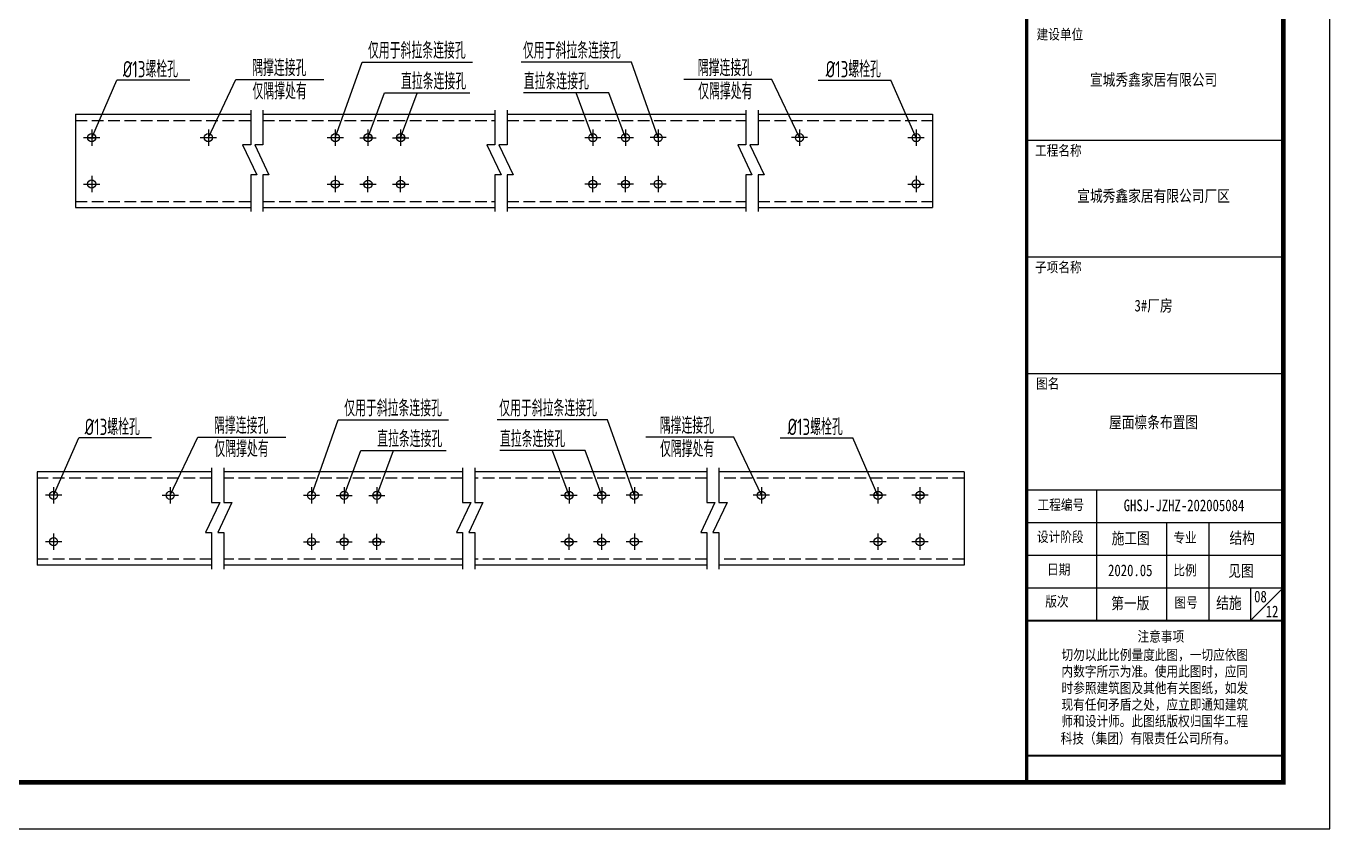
# Model space of a CAD drawing. Extents: x 9834882 to 10005569, y 1691670 to 2510806.
# Drawn here: x 9963654 to 10005569, y 1926920 to 1952730 of the extents above; entities that cross this region are included whole.
import ezdxf
from ezdxf.enums import TextEntityAlignment as Align

# ---------------------------------------------------------------- set-up
doc = ezdxf.new("R2010")
doc.units = 0
doc.header["$LTSCALE"] = 1000
doc.header["$MEASUREMENT"] = 0
doc.linetypes.add('DASH', pattern=[0.35, 0.25, -0.1])
doc.layers.get('0').update_dxf_attribs({"linetype": 'CONTINUOUS'})
for name, color, linetype in [('PP-PM-TK', 7, 'CONTINUOUS'), ('PUB_TEXT', 7, 'CONTINUOUS'), ('PUB_TITLE', 4, 'CONTINUOUS'), ('标注文字', 3, 'CONTINUOUS')]:
    doc.layers.add(name, color=color, linetype=linetype)
doc.styles.add('TQ', font='txt.shx', dxfattribs={"width": 0.8, "bigfont": 'hztxt.shx'})
doc.styles.add('TSSD_DIMENSION', font='atssdeng.shx', dxfattribs={"width": 0.7, "bigfont": 'atssdchn.shx'})
doc.styles.add('仿宋', font='', dxfattribs={"width": 0.8})
doc.styles.get('仿宋').set_extended_font_data('SimSun')

# ---------------------------------------------------------------- blocks, each defined once
blk = doc.blocks.new('A2 TK 2019')
at = {"layer": 'PP-PM-TK', "color": 4}
for p, q in [((7035935, 1988948), (7041435, 1988948)), ((7035935, 1986448), (7041435, 1986448)), ((7035935, 1983948), (7041435, 1983948)), ((7035935, 1981448), (7041435, 1981448)), ((7037435, 1981448), (7037435, 1978648)), ((7035935, 1980748), (7041435, 1980748)), ((7038935, 1980748), (7038935, 1978648)), ((7039840, 1980748), (7039840, 1978648)), ((7035935, 1980048), (7041435, 1980048)), ((7035935, 1979348), (7041435, 1979348)), ((7041435, 1979348), (7040735, 1978648)), ((7040735, 1979348), (7040735, 1978648))]:
    blk.add_line(p, q, dxfattribs=at)
at = {"layer": 'PP-PM-TK', "color": 4, "const_width": 70}
blk.add_lwpolyline([(7035935, 2015184), (7041435, 2015184), (7041435, 1975184), (7035935, 1975184)], close=True, dxfattribs=at)
at = {"layer": 'PP-PM-TK', "color": 4, "const_width": 40}
for points in [[(7035935, 1978648), (7041435, 1978648)], [(7035935, 1975756), (7041435, 1975756)]]:
    blk.add_lwpolyline(points, dxfattribs=at)
at = {"layer": 'PUB_TEXT', "color": 2, "style": 'TQ'}
for s, p in [('建设单位', (7036148, 1991081)), ('工程名称', (7036114, 1988590)), ('子项名称', (7036114, 1986089)), ('图名', (7036138, 1983596)), ('工程编号', (7036169, 1980997)), ('设计阶段', (7036156, 1980311)), ('专业', (7039080, 1980294)), ('日期', (7036374, 1979611)), ('比例', (7039080, 1979594)), ('版次', (7036335, 1978925)), ('图号', (7039103, 1978902)), ('注意事项', (7038312, 1978175)), ('切勿以此比例量度此图，一切应依图', (7036682, 1977780)), ('内数字所示为准。使用此图时，应同', (7036682, 1977426)), ('时参照建筑图及其他有关图纸，如发', (7036682, 1977071)), ('现有任何矛盾之处，应立即通知建筑', (7036682, 1976716)), ('师和设计师。此图纸版权归国华工程', (7036682, 1976361)), ('科技（集团）有限责任公司所有。', (7036664, 1975992))]:
    blk.add_text(s, height=250, dxfattribs=at).set_placement(p)
at = {"layer": 'PUB_TITLE', "color": 0, "style": '仿宋', "width": 0.8}
for s, p in [('宣城秀鑫家居有限公司', (7038656, 1990116)), ('宣城秀鑫家居有限公司厂区', (7038656, 1987626)), ('3#厂房', (7038656, 1985275))]:
    blk.add_text(s, height=250, dxfattribs=at).set_placement(p, align=Align.CENTER)
for s, p in [('GHSJ-JZHZ-202005084', (7038016, 1980994)), ('施工图', (7037757, 1980289)), ('结构', (7040282, 1980294)), ('2020.05', (7037680, 1979601)), ('见图', (7040256, 1979591)), ('第一版', (7037748, 1978895)), ('结施', (7039998, 1978901)), ('12', (7041059, 1978720))]:
    blk.add_text(s, height=250, dxfattribs=at).set_placement(p)
blk = doc.blocks.new('231F5G45FG4H5H')
for p, q in [((10033570, 1994743, -220000), (10037328, 1994743, -220000)), ((10033570, 1994743, -220000), (10033570, 1992744, -220000)), ((10037328, 1994830, -220000), (10037328, 1994088, -220000)), ((10037589, 1994830, -220000), (10037589, 1994088, -220000)), ((10037589, 1994743, -220000), (10042561, 1994743, -220000)), ((10042561, 1994830, -220000), (10042561, 1994088, -220000)), ((10042822, 1994830, -220000), (10042822, 1994088, -220000)), ((10042822, 1994743, -220000), (10047940, 1994743, -220000)), ((10047940, 1994830, -220000), (10047940, 1994088, -220000)), ((10048201, 1994830, -220000), (10048201, 1994088, -220000)), ((10048201, 1994743, -220000), (10051938, 1994743, -220000)), ((10051938, 1994743, -220000), (10051938, 1992744, -220000)), ((10033920, 1994417, -220000), (10033920, 1994069, -220000)), ((10033920, 1994328, -220000), (10033920, 1994155, -220000)), ((10036420, 1994417, -220000), (10036420, 1994069, -220000)), ((10039141, 1994417, -220000), (10039141, 1994069, -220000)), ((10039841, 1994415, -220000), (10039841, 1994068, -220000)), ((10039841, 1994330, -220000), (10039841, 1994156, -220000)), ((10040541, 1994415, -220000), (10040541, 1994068, -220000)), ((10040541, 1994330, -220000), (10040541, 1994156, -220000)), ((10044660, 1994415, -220000), (10044660, 1994068, -220000)), ((10044660, 1994330, -220000), (10044660, 1994156, -220000)), ((10045360, 1994415, -220000), (10045360, 1994068, -220000)), ((10045360, 1994330, -220000), (10045360, 1994156, -220000)), ((10046060, 1994417, -220000), (10046060, 1994069, -220000)), ((10049088, 1994417, -220000), (10049088, 1994069, -220000)), ((10051588, 1994417, -220000), (10051588, 1994069, -220000)), ((10033746, 1994243, -220000), (10034094, 1994243, -220000)), ((10033833, 1994241, -220000), (10034007, 1994241, -220000)), ((10036246, 1994243, -220000), (10036594, 1994243, -220000)), ((10037154, 1994088, -220000), (10037459, 1993442, -220000)), ((10037328, 1994088, -220000), (10037154, 1994088, -220000)), ((10037415, 1994088, -220000), (10037719, 1993442, -220000)), ((10037589, 1994088, -220000), (10037415, 1994088, -220000)), ((10038967, 1994243, -220000), (10039315, 1994243, -220000)), ((10039667, 1994241, -220000), (10040015, 1994241, -220000)), ((10039928, 1994243, -220000), (10039754, 1994243, -220000)), ((10040367, 1994241, -220000), (10040715, 1994241, -220000)), ((10040628, 1994243, -220000), (10040454, 1994243, -220000)), ((10042388, 1994088, -220000), (10042692, 1993442, -220000)), ((10042561, 1994088, -220000), (10042388, 1994088, -220000)), ((10042648, 1994088, -220000), (10042952, 1993442, -220000)), ((10042822, 1994088, -220000), (10042648, 1994088, -220000)), ((10044834, 1994241, -220000), (10044486, 1994241, -220000)), ((10044573, 1994243, -220000), (10044747, 1994243, -220000)), ((10045534, 1994241, -220000), (10045186, 1994241, -220000)), ((10045273, 1994243, -220000), (10045447, 1994243, -220000)), ((10046234, 1994243, -220000), (10045886, 1994243, -220000)), ((10047766, 1994088, -220000), (10048070, 1993442, -220000)), ((10047940, 1994088, -220000), (10047766, 1994088, -220000)), ((10048027, 1994088, -220000), (10048331, 1993442, -220000)), ((10048201, 1994088, -220000), (10048027, 1994088, -220000)), ((10049261, 1994243, -220000), (10048914, 1994243, -220000)), ((10051414, 1994243, -220000), (10051761, 1994243, -220000)), ((10033746, 1993248, -220000), (10034094, 1993248, -220000)), ((10033920, 1993422, -220000), (10033920, 1993074, -220000)), ((10037459, 1993442, -220000), (10037328, 1993442, -220000)), ((10037328, 1993442, -220000), (10037328, 1992657, -220000)), ((10037719, 1993442, -220000), (10037589, 1993442, -220000)), ((10037589, 1993442, -220000), (10037589, 1992657, -220000)), ((10038967, 1993247, -220000), (10039315, 1993247, -220000)), ((10039141, 1993421, -220000), (10039141, 1993073, -220000)), ((10039667, 1993246, -220000), (10040015, 1993246, -220000)), ((10039928, 1993244, -220000), (10039754, 1993244, -220000)), ((10039841, 1993072, -220000), (10039841, 1993420, -220000)), ((10039841, 1993157, -220000), (10039841, 1993331, -220000)), ((10040367, 1993246, -220000), (10040715, 1993246, -220000)), ((10040628, 1993244, -220000), (10040454, 1993244, -220000)), ((10040541, 1993072, -220000), (10040541, 1993420, -220000)), ((10040541, 1993157, -220000), (10040541, 1993331, -220000)), ((10042692, 1993442, -220000), (10042561, 1993442, -220000)), ((10042561, 1993442, -220000), (10042561, 1992657, -220000)), ((10042952, 1993442, -220000), (10042822, 1993442, -220000)), ((10042822, 1993442, -220000), (10042822, 1992657, -220000)), ((10044834, 1993246, -220000), (10044486, 1993246, -220000)), ((10044573, 1993244, -220000), (10044747, 1993244, -220000)), ((10044660, 1993072, -220000), (10044660, 1993420, -220000)), ((10044660, 1993157, -220000), (10044660, 1993331, -220000)), ((10045534, 1993246, -220000), (10045186, 1993246, -220000)), ((10045273, 1993244, -220000), (10045447, 1993244, -220000)), ((10045360, 1993072, -220000), (10045360, 1993420, -220000)), ((10045360, 1993157, -220000), (10045360, 1993331, -220000)), ((10046234, 1993247, -220000), (10045886, 1993247, -220000)), ((10046060, 1993421, -220000), (10046060, 1993073, -220000)), ((10048070, 1993442, -220000), (10047940, 1993442, -220000)), ((10047940, 1993442, -220000), (10047940, 1992657, -220000)), ((10048331, 1993442, -220000), (10048201, 1993442, -220000)), ((10048201, 1993442, -220000), (10048201, 1992657, -220000)), ((10051414, 1993248, -220000), (10051761, 1993248, -220000)), ((10051588, 1993422, -220000), (10051588, 1993074, -220000)), ((10033570, 1992744, -220000), (10037328, 1992744, -220000)), ((10037589, 1992744, -220000), (10042561, 1992744, -220000)), ((10042822, 1992744, -220000), (10047940, 1992744, -220000)), ((10048201, 1992744, -220000), (10051938, 1992744, -220000)), ((10036490, 1987078, -220000), (10032753, 1987078, -220000)), ((10032753, 1987078, -220000), (10032753, 1985078, -220000)), ((10036490, 1987164, -220000), (10036490, 1986423, -220000)), ((10036751, 1987164, -220000), (10036751, 1986423, -220000)), ((10041869, 1987078, -220000), (10036751, 1987078, -220000)), ((10041869, 1987164, -220000), (10041869, 1986423, -220000)), ((10042130, 1987164, -220000), (10042130, 1986423, -220000)), ((10047102, 1987078, -220000), (10042130, 1987078, -220000)), ((10047102, 1987164, -220000), (10047102, 1986423, -220000)), ((10047363, 1987164, -220000), (10047363, 1986423, -220000)), ((10052621, 1987078, -220000), (10047363, 1987078, -220000)), ((10052621, 1987078, -220000), (10052621, 1985078, -220000)), ((10033277, 1986577, -220000), (10032930, 1986577, -220000)), ((10033103, 1986751, -220000), (10033103, 1986403, -220000)), ((10035430, 1986577, -220000), (10035777, 1986577, -220000)), ((10035603, 1986751, -220000), (10035603, 1986403, -220000)), ((10038457, 1986577, -220000), (10038805, 1986577, -220000)), ((10038631, 1986751, -220000), (10038631, 1986403, -220000)), ((10039157, 1986576, -220000), (10039505, 1986576, -220000)), ((10039418, 1986577, -220000), (10039244, 1986577, -220000)), ((10039331, 1986749, -220000), (10039331, 1986402, -220000)), ((10039331, 1986664, -220000), (10039331, 1986490, -220000)), ((10039857, 1986576, -220000), (10040205, 1986576, -220000)), ((10040118, 1986577, -220000), (10039944, 1986577, -220000)), ((10040031, 1986749, -220000), (10040031, 1986402, -220000)), ((10040031, 1986664, -220000), (10040031, 1986490, -220000)), ((10044324, 1986574, -220000), (10043976, 1986574, -220000)), ((10044063, 1986576, -220000), (10044237, 1986576, -220000)), ((10044150, 1986748, -220000), (10044150, 1986400, -220000)), ((10044150, 1986662, -220000), (10044150, 1986489, -220000)), ((10045024, 1986576, -220000), (10044676, 1986576, -220000)), ((10044763, 1986577, -220000), (10044937, 1986577, -220000)), ((10044850, 1986749, -220000), (10044850, 1986402, -220000)), ((10044850, 1986664, -220000), (10044850, 1986490, -220000)), ((10045724, 1986577, -220000), (10045376, 1986577, -220000)), ((10045550, 1986751, -220000), (10045550, 1986403, -220000)), ((10048445, 1986577, -220000), (10048097, 1986577, -220000)), ((10048271, 1986751, -220000), (10048271, 1986403, -220000)), ((10050945, 1986577, -220000), (10050597, 1986577, -220000)), ((10050858, 1986576, -220000), (10050684, 1986576, -220000)), ((10050771, 1986751, -220000), (10050771, 1986403, -220000)), ((10050771, 1986662, -220000), (10050771, 1986489, -220000)), ((10051845, 1986577, -220000), (10051497, 1986577, -220000)), ((10051758, 1986576, -220000), (10051584, 1986576, -220000)), ((10051671, 1986751, -220000), (10051671, 1986403, -220000)), ((10051671, 1986662, -220000), (10051671, 1986489, -220000)), ((10036664, 1986423, -220000), (10036360, 1985776, -220000)), ((10036490, 1986423, -220000), (10036664, 1986423, -220000)), ((10036925, 1986423, -220000), (10036621, 1985776, -220000)), ((10036751, 1986423, -220000), (10036925, 1986423, -220000)), ((10042043, 1986423, -220000), (10041739, 1985776, -220000)), ((10041869, 1986423, -220000), (10042043, 1986423, -220000)), ((10042303, 1986423, -220000), (10041999, 1985776, -220000)), ((10042130, 1986423, -220000), (10042303, 1986423, -220000)), ((10047276, 1986423, -220000), (10046972, 1985776, -220000)), ((10047102, 1986423, -220000), (10047276, 1986423, -220000)), ((10047537, 1986423, -220000), (10047232, 1985776, -220000)), ((10047363, 1986423, -220000), (10047537, 1986423, -220000)), ((10033103, 1985756, -220000), (10033103, 1985408, -220000)), ((10036360, 1985776, -220000), (10036490, 1985776, -220000)), ((10036490, 1985776, -220000), (10036490, 1984991, -220000)), ((10036621, 1985776, -220000), (10036751, 1985776, -220000)), ((10036751, 1985776, -220000), (10036751, 1984991, -220000)), ((10038631, 1985755, -220000), (10038631, 1985408, -220000)), ((10039331, 1985406, -220000), (10039331, 1985754, -220000)), ((10039331, 1985491, -220000), (10039331, 1985665, -220000)), ((10040031, 1985406, -220000), (10040031, 1985754, -220000)), ((10040031, 1985491, -220000), (10040031, 1985665, -220000)), ((10041739, 1985776, -220000), (10041869, 1985776, -220000)), ((10041869, 1985776, -220000), (10041869, 1984991, -220000)), ((10041999, 1985776, -220000), (10042130, 1985776, -220000)), ((10042130, 1985776, -220000), (10042130, 1984991, -220000)), ((10044150, 1985405, -220000), (10044150, 1985752, -220000)), ((10044150, 1985490, -220000), (10044150, 1985664, -220000)), ((10044850, 1985406, -220000), (10044850, 1985754, -220000)), ((10044850, 1985491, -220000), (10044850, 1985665, -220000)), ((10045550, 1985755, -220000), (10045550, 1985408, -220000)), ((10046972, 1985776, -220000), (10047102, 1985776, -220000)), ((10047102, 1985776, -220000), (10047102, 1984991, -220000)), ((10047232, 1985776, -220000), (10047363, 1985776, -220000)), ((10047363, 1985776, -220000), (10047363, 1984991, -220000)), ((10050771, 1985756, -220000), (10050771, 1985408, -220000)), ((10051671, 1985756, -220000), (10051671, 1985408, -220000)), ((10033277, 1985582, -220000), (10032930, 1985582, -220000)), ((10038457, 1985581, -220000), (10038805, 1985581, -220000)), ((10039157, 1985580, -220000), (10039505, 1985580, -220000)), ((10039418, 1985578, -220000), (10039244, 1985578, -220000)), ((10039857, 1985580, -220000), (10040205, 1985580, -220000)), ((10040118, 1985578, -220000), (10039944, 1985578, -220000)), ((10044324, 1985578, -220000), (10043976, 1985578, -220000)), ((10044063, 1985577, -220000), (10044237, 1985577, -220000)), ((10045024, 1985580, -220000), (10044676, 1985580, -220000)), ((10044763, 1985578, -220000), (10044937, 1985578, -220000)), ((10045724, 1985581, -220000), (10045376, 1985581, -220000)), ((10050945, 1985582, -220000), (10050597, 1985582, -220000)), ((10051845, 1985582, -220000), (10051497, 1985582, -220000)), ((10036490, 1985078, -220000), (10032753, 1985078, -220000)), ((10041869, 1985078, -220000), (10036751, 1985078, -220000)), ((10047102, 1985078, -220000), (10042130, 1985078, -220000)), ((10052621, 1985078, -220000), (10047363, 1985078, -220000))]:
    blk.add_line(p, q)
at = {"linetype": 'DASH'}
for p, q in [((10033570, 1994613, -220000), (10037328, 1994613, -220000)), ((10037589, 1994613, -220000), (10042561, 1994613, -220000)), ((10042822, 1994613, -220000), (10047940, 1994613, -220000)), ((10048201, 1994613, -220000), (10051938, 1994613, -220000)), ((10033570, 1992874, -220000), (10037328, 1992874, -220000)), ((10037589, 1992874, -220000), (10042561, 1992874, -220000)), ((10042822, 1992874, -220000), (10047940, 1992874, -220000)), ((10048201, 1992874, -220000), (10051938, 1992874, -220000)), ((10036490, 1986947, -220000), (10032753, 1986947, -220000)), ((10041869, 1986947, -220000), (10036751, 1986947, -220000)), ((10047102, 1986947, -220000), (10042130, 1986947, -220000)), ((10052621, 1986947, -220000), (10047363, 1986947, -220000)), ((10036490, 1985208, -220000), (10032753, 1985208, -220000)), ((10041869, 1985208, -220000), (10036751, 1985208, -220000)), ((10047102, 1985208, -220000), (10042130, 1985208, -220000)), ((10052621, 1985208, -220000), (10047363, 1985208, -220000))]:
    blk.add_line(p, q, dxfattribs=at)
for centre in [(10033920, 1994241, -440000), (10036420, 1994243, -440000), (10039141, 1994243, -440000), (10039841, 1994243, -440000), (10040541, 1994243, -440000), (10044660, 1994243, -440000), (10045360, 1994243, -440000), (10046060, 1994243, -440000), (10049088, 1994243, -440000), (10051588, 1994243, -440000), (10033920, 1993248, -440000), (10039141, 1993247, -440000), (10039841, 1993244, -440000), (10040541, 1993244, -440000), (10044660, 1993244, -440000), (10045360, 1993244, -440000), (10046060, 1993247, -440000), (10051588, 1993248, -440000), (10033103, 1986577, -440000), (10035603, 1986577, -440000), (10038631, 1986577, -440000), (10039331, 1986577, -440000), (10040031, 1986577, -440000), (10044150, 1986576, -440000), (10044850, 1986577, -440000), (10045550, 1986577, -440000), (10048271, 1986577, -440000), (10050771, 1986576, -440000), (10051671, 1986576, -440000), (10033103, 1985582, -440000), (10038631, 1985581, -440000), (10039331, 1985578, -440000), (10040031, 1985578, -440000), (10044150, 1985577, -440000), (10044850, 1985578, -440000), (10045550, 1985581, -440000), (10050771, 1985582, -440000), (10051671, 1985582, -440000)]:
    blk.add_circle(centre, 86.9)
at = {"layer": '标注文字'}
for p, q in [((10039141, 1994241, -220000), (10039715, 1995859, -440000)), ((10039715, 1995859, -440000), (10042082, 1995859, -440000)), ((10045486, 1995859, -440000), (10043123, 1995859, -440000)), ((10046060, 1994241, -220000), (10045486, 1995859, -440000)), ((10033920, 1994241, -220000), (10034459, 1995471, -220000)), ((10036020, 1995471, -220000), (10034459, 1995471, -220000)), ((10036420, 1994243, -220000), (10037010, 1995485, -440000)), ((10037010, 1995485, -440000), (10038894, 1995485, -440000)), ((10048497, 1995485, -440000), (10046613, 1995485, -440000)), ((10049088, 1994243, -220000), (10048497, 1995485, -440000)), ((10049487, 1995471, -220000), (10051049, 1995471, -220000)), ((10051588, 1994241, -220000), (10051049, 1995471, -220000)), ((10039841, 1994241, -220000), (10040198, 1995200, -440000)), ((10040198, 1995200, -440000), (10042024, 1995200, -440000)), ((10040541, 1994240, -220000), (10040898, 1995198, -440000)), ((10045002, 1995200, -440000), (10043177, 1995200, -440000)), ((10044660, 1994241, -220000), (10044302, 1995200, -440000)), ((10045360, 1994241, -220000), (10045002, 1995200, -440000)), ((10038631, 1986576, -220000), (10039205, 1988193, -440000)), ((10039205, 1988193, -440000), (10041568, 1988193, -440000)), ((10044976, 1988193, -440000), (10042609, 1988193, -440000)), ((10045550, 1986576, -220000), (10044976, 1988193, -440000)), ((10033103, 1986576, -220000), (10033642, 1987805, -220000)), ((10035204, 1987805, -220000), (10033642, 1987805, -220000)), ((10035603, 1986577, -220000), (10036194, 1987820, -440000)), ((10036194, 1987820, -440000), (10038078, 1987820, -440000)), ((10047681, 1987820, -440000), (10045797, 1987820, -440000)), ((10048271, 1986577, -220000), (10047681, 1987820, -440000)), ((10048671, 1987805, -220000), (10050232, 1987805, -220000)), ((10050771, 1986576, -220000), (10050232, 1987805, -220000)), ((10039331, 1986576, -220000), (10039689, 1987534, -440000)), ((10039689, 1987534, -440000), (10041514, 1987534, -440000)), ((10040031, 1986576, -220000), (10040389, 1987534, -440000)), ((10044493, 1987534, -440000), (10042667, 1987534, -440000)), ((10044150, 1986574, -220002), (10043793, 1987532, -440002)), ((10044850, 1986576, -220000), (10044493, 1987534, -440000))]:
    blk.add_line(p, q, dxfattribs=at)
at = {"layer": 'PUB_TEXT', "style": 'TSSD_DIMENSION', "width": 0.7}
for s, p in [('仅用于斜拉条连接孔', (10039841, 1995934, -660000)), ('仅用于斜拉条连接孔', (10043162, 1995934, -660000)), ('%%C13螺栓孔', (10034587, 1995534, -440000)), ('隅撑连接孔', (10037359, 1995561, -660000)), ('隅撑连接孔', (10046910, 1995561, -660000)), ('%%C13螺栓孔', (10049651, 1995534, -440000)), ('仅隅撑处有', (10037366, 1995061, -660000)), ('直拉条连接孔', (10040548, 1995275, -660000)), ('直拉条连接孔', (10043179, 1995275, -660000)), ('仅隅撑处有', (10046917, 1995061, -660000)), ('仅用于斜拉条连接孔', (10039331, 1988268, -660000)), ('仅用于斜拉条连接孔', (10042653, 1988268, -660000)), ('%%C13螺栓孔', (10033770, 1987868, -440000)), ('隅撑连接孔', (10036542, 1987896, -660000)), ('隅撑连接孔', (10046094, 1987896, -660000)), ('%%C13螺栓孔', (10048834, 1987868, -440000)), ('直拉条连接孔', (10040038, 1987609, -660000)), ('直拉条连接孔', (10042669, 1987609, -660000)), ('仅隅撑处有', (10036549, 1987396, -660000)), ('仅隅撑处有', (10046100, 1987396, -660000))]:
    blk.add_text(s, height=350, dxfattribs=at).set_placement(p)

msp = doc.modelspace()

# ---------------------------------------------------------------- linework, layer by layer
at = {"layer": 'PUB_TITLE'}
msp.add_lwpolyline([(9894118.7, 1926919.7), (10005568.7, 1926919.7), (10005568.7, 1989919.7), (9894118.7, 1989919.7)], close=True, dxfattribs=at)
at = {"layer": 'PUB_TITLE', "const_width": 150}
msp.add_lwpolyline([(9897868.7, 1928419.7), (10004068.7, 1928419.7), (10004068.7, 1988419.7), (9897868.7, 1988419.7)], close=True, dxfattribs=at)

# ---------------------------------------------------------------- block references
at = {"xscale": 1.5, "yscale": 1.5, "zscale": 1.5}
for name, p in [('A2 TK 2019', (-558084.2, -1034356)), ('231F5G45FG4H5H', (-5085116.2, -1042219.9))]:
    msp.add_blockref(name, p, dxfattribs=at)

# ---------------------------------------------------------------- texts
at = {"layer": 'PUB_TITLE', "color": 6, "style": '仿宋', "width": 0.8}
msp.add_text('屋面檩条布置图', height=375, dxfattribs=at).set_placement((9999899.9, 1939806.8), align=Align.CENTER)
msp.add_text('08', height=375, dxfattribs=at).set_placement((10003132.2, 1934203.7))

doc.saveas('drawing.dxf')
